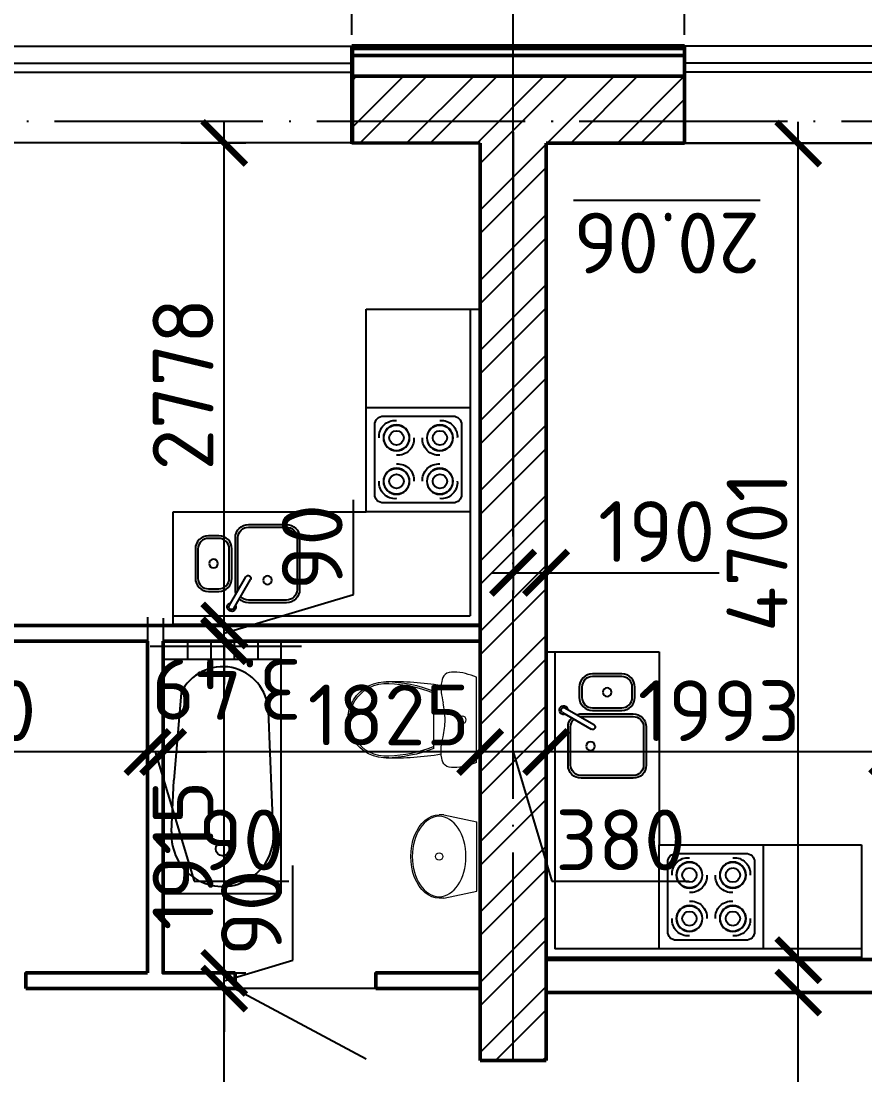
# Model space of a CAD drawing. Header units: millimetres. Extents: x -121275 to -95372, y 16759 to 40426.
# Drawn here: x -120679.2 to -120630.6, y 38754 to 38814.6 of the extents above; entities that cross this region are included whole.
import ezdxf

# ---------------------------------------------------------------- set-up
doc = ezdxf.new("R2010")
doc.units = ezdxf.units.MM
doc.header["$LTSCALE"] = 0.5
doc.linetypes.add('ACAD_ISO04W100', pattern=[30, 24, -3, 0, -3])
for name, color, linetype, lineweight in [('02', 5, 'Continuous', 18), ('построения', 6, 'Continuous', 25), ('Сантехника', 255, 'Continuous', 15), ('ТОЛСТЫЕ3', 7, 'Continuous', 50), ('ТОНКИЕе', 7, 'Continuous', 25)]:
    doc.layers.add(name, color=color, linetype=linetype, lineweight=lineweight)
for name, color, linetype in [('kuhnja', 190, 'Continuous'), ('оси', 7, 'ACAD_ISO04W100'), ('размеры', 7, 'Continuous'), ('тонкие', 7, 'Continuous')]:
    doc.layers.add(name, color=color, linetype=linetype)
doc.styles.add('Наклонный', font='isocpeur.ttf', dxfattribs={"height": 3.5})
doc.dimstyles.new('СТРОИТЕЛЬНЫЙ', dxfattribs={"dimtxt": 3.5, "dimasz": 2.5, "dimexe": 1.25, "dimexo": 0.625, "dimtad": 1, "dimdec": 0, "dimlfac": 100, "dimdsep": 46, "dimtxsty": 'Наклонный', "dimblk1": 'ARCHTICK', "dimblk2": 'ARCHTICK', "dimsah": 1, "dimcen": 0, "dimdle": 1.25, "dimadec": 0, "dimazin": 0, "dimtfac": 0.75, "dimtdec": 0, "dimtmove": 0, "dimatfit": 3, "dimldrblk": 'ARCHTICK', "dimfxl": 1, "dimtolj": 1, "dimtzin": 0, "dimarcsym": 0})

# ---------------------------------------------------------------- blocks, each defined once
blk = doc.blocks.new('_ArchTick')
at = {"color": 0, "linetype": 'ByBlock', "const_width": 0.15}
blk.add_lwpolyline([(-0.5, -0.5), (0.5, 0.5)], dxfattribs=at)
blk = doc.blocks.new('*D1073')
at = {"layer": 'Defpoints', "color": 0, "transparency": 16777216}
for p in [(-120650.856, 38835.49), (-120650.856, 38809.755), (-120623.256, 38809.802)]:
    blk.add_point(p, dxfattribs=at)
at = {"layer": 'размеры', "color": 0, "lineweight": -2, "transparency": 16777216}
for p, q in [((-120650.856, 38810.38), (-120650.856, 38836.74)), ((-120623.256, 38810.427), (-120623.256, 38836.74)), ((-120622.006, 38835.49), (-120652.106, 38835.49))]:
    blk.add_line(p, q, dxfattribs=at)
at = {"layer": 'размеры', "color": 0, "lineweight": -2, "transparency": 16777216, "xscale": 2.5, "yscale": 2.5, "zscale": 2.5, "rotation": 180}
blk.add_blockref('_ArchTick', (-120650.856, 38835.49), dxfattribs=at)
at = {"layer": 'размеры', "color": 0, "lineweight": -2, "transparency": 16777216, "xscale": 2.5, "yscale": 2.5, "zscale": 2.5}
blk.add_blockref('_ArchTick', (-120623.256, 38835.49), dxfattribs=at)
at = {"layer": 'размеры', "color": 0, "transparency": 16777216, "insert": (-120637.056, 38837.865), "char_height": 3.5, "attachment_point": 5, "style": 'Наклонный'}
blk.add_mtext('\\A1;2760', dxfattribs=at)
blk = doc.blocks.new('*D1074')
at = {"layer": 'Defpoints', "color": 0, "transparency": 16777216}
for p in [(-120775.156, 38835.49), (-120650.856, 38792.248), (-120775.156, 38791.048)]:
    blk.add_point(p, dxfattribs=at)
at = {"layer": 'размеры', "color": 0, "lineweight": -2, "transparency": 16777216}
for p, q in [((-120775.156, 38791.673), (-120775.156, 38836.74)), ((-120650.856, 38792.873), (-120650.856, 38836.74)), ((-120649.606, 38835.49), (-120776.406, 38835.49))]:
    blk.add_line(p, q, dxfattribs=at)
at = {"layer": 'размеры', "color": 0, "lineweight": -2, "transparency": 16777216, "xscale": 2.5, "yscale": 2.5, "zscale": 2.5, "rotation": 180}
blk.add_blockref('_ArchTick', (-120775.156, 38835.49), dxfattribs=at)
at = {"layer": 'размеры', "color": 0, "lineweight": -2, "transparency": 16777216, "xscale": 2.5, "yscale": 2.5, "zscale": 2.5}
blk.add_blockref('_ArchTick', (-120650.856, 38835.49), dxfattribs=at)
at = {"layer": 'размеры', "color": 0, "transparency": 16777216, "insert": (-120713.006, 38837.865), "char_height": 3.5, "attachment_point": 5, "style": 'Наклонный'}
blk.add_mtext('\\A1;12430', dxfattribs=at)
blk = doc.blocks.new('*D1120')
at = {"layer": 'Defpoints', "color": 0, "transparency": 16777216}
for p in [(-120650.856, 38808.857), (-120648.956, 38782.869), (-120648.956, 38773.183)]:
    blk.add_point(p, dxfattribs=at)
at = {"layer": 'размеры', "color": 0, "lineweight": -2, "transparency": 16777216}
for p, q in [((-120650.856, 38808.232), (-120650.856, 38781.619)), ((-120648.956, 38773.808), (-120648.956, 38784.119)), ((-120652.106, 38782.869), (-120648.956, 38782.869)), ((-120648.956, 38782.869), (-120638.997, 38782.869))]:
    blk.add_line(p, q, dxfattribs=at)
at = {"layer": 'размеры', "color": 0, "lineweight": -2, "transparency": 16777216, "xscale": 2.5, "yscale": 2.5, "zscale": 2.5, "rotation": 180}
blk.add_blockref('_ArchTick', (-120650.856, 38782.869), dxfattribs=at)
at = {"layer": 'размеры', "color": 0, "lineweight": -2, "transparency": 16777216, "xscale": 2.5, "yscale": 2.5, "zscale": 2.5}
blk.add_blockref('_ArchTick', (-120648.956, 38782.869), dxfattribs=at)
at = {"layer": 'размеры', "color": 0, "transparency": 16777216, "insert": (-120642.597, 38785.244), "char_height": 3.5, "attachment_point": 5, "style": 'Наклонный'}
blk.add_mtext('\\A1;190', dxfattribs=at)
blk = doc.blocks.new('A$C010B7E6C')
at = {"layer": 'Сантехника'}
for p, q in [((738.7, 520.7), (738.7, 29.3)), ((493.7, 440.5), (493.7, 109.6))]:
    blk.add_line(p, q, dxfattribs=at)
blk.add_circle((657.8, 275), 21.7, dxfattribs=at)
for centre, radius, start, end in [((218.7, 275), 220, 85.79897, 274.20103), ((266.3, -1145.5), 1641.2, 80.55729, 91.66188), ((196.2, -339.2), 834.5, 69.11151, 88.45313), ((218.7, 275), 210, 85.79897, 274.20103), ((196.1, -339.3), 824.6, 69.11242, 87.36208), ((196.2, 889.2), 834.5, 271.54687, 290.88849), ((266.3, 1695.5), 1641.2, 268.33812, 279.44271), ((196.1, 889.3), 824.6, 272.63792, 290.88758)]:
    blk.add_arc(centre, radius, start, end, dxfattribs=at)
for points in [[(738.7, 520.7), (608.7, 550), (558.7, 536.1), (538.7, 495), (546.7, 372.7)], [(546.7, 372.7), (558.7, 275), (546.5, 177.3)], [(738.7, 29.3), (608.7, 0), (558.7, 14), (538.7, 55), (546.5, 177.3)]]:
    blk.add_spline(points, degree=3, dxfattribs=at)
blk = doc.blocks.new('A$C456D3840')
at = {"layer": 'Сантехника'}
for p, q in [((189.3, 480), (162.4, 480)), ((189.3, 480), (379.3, 440.1)), ((379.3, 39.9), (379.3, 440.1)), ((189.3, 0), (162.4, 0)), ((189.3, 0), (379.3, 39.9))]:
    blk.add_line(p, q, dxfattribs=at)
blk.add_circle((162.4, 240), 21.7, dxfattribs=at)
at = {"layer": 'Сантехника', "extrusion": (0, 0, -1)}
blk.add_ellipse((162.4, 240), major_axis=(0, -240), ratio=0.679586, start_param=0, end_param=3.141593, dxfattribs=at)
blk.add_ellipse((162.4, 240), major_axis=(0, -231.3), ratio=0.667472, dxfattribs=at)
blk = doc.blocks.new('16')
at = {"layer": 'kuhnja', "color": 6, "linetype": 'Continuous'}
for p, q in [((1575830.7, -196148.4), (1574070.6, -196148.4)), ((1574070.6, -196148.4), (1574070.6, -196798.4)), ((1574070.6, -196198.4), (1575780.7, -196198.4)), ((1575780.7, -197964.6), (1575780.7, -196198.4)), ((1575830.7, -197964.6), (1575830.7, -196148.4)), ((1574070.6, -196798.4), (1575180.7, -196798.4)), ((1575180.7, -196798.4), (1575180.7, -197964.6)), ((1575180.7, -197964.6), (1575830.7, -197964.6))]:
    blk.add_line(p, q, dxfattribs=at)
at = {"layer": 'kuhnja', "color": 6}
for p, q in [((1574393.2, -196256.9), (1574489.2, -196423.2)), ((1574419.2, -196241.9), (1574515.2, -196408.2))]:
    blk.add_line(p, q, dxfattribs=at)
at = {"layer": 'kuhnja', "color": 6, "ltscale": 600}
for p, q in [((1575180.7, -196798.4), (1575180.7, -197398.4)), ((1575780.7, -196798.4), (1575180.7, -196798.4)), ((1575780.7, -197398.4), (1575780.7, -196798.4)), ((1575680.7, -196848.4), (1575280.7, -196848.4)), ((1575230.7, -196898.4), (1575230.7, -197298.4)), ((1575730.7, -197298.4), (1575730.7, -196898.4)), ((1575280.7, -197348.4), (1575680.7, -197348.4)), ((1575180.7, -197398.4), (1575780.7, -197398.4))]:
    blk.add_line(p, q, dxfattribs=at)
at = {"layer": 'kuhnja', "color": 6}
for points in [[(1574502.9, -196724.4), (1574722.9, -196724.4, 0.414214), (1574797.9, -196649.4), (1574797.9, -196349.4, 0.414214), (1574722.9, -196274.4), (1574502.9, -196274.4, 0.19677), (1574450.3, -196295.9)], [(1574502.9, -196709.4), (1574722.9, -196709.4, 0.414214), (1574782.9, -196649.4), (1574782.9, -196349.4, 0.414214), (1574722.9, -196289.4), (1574502.9, -196289.4, 0.213804), (1574458.2, -196309.5)], [(1574432.2, -196324.5, 0.084828), (1574427.9, -196349.4), (1574427.9, -196649.4, 0.414214), (1574502.9, -196724.4)], [(1574443.2, -196343.6, 0.024245), (1574442.9, -196349.4), (1574442.9, -196649.4, 0.414214), (1574502.9, -196709.4)]]:
    blk.add_lwpolyline(points, format="xyb", dxfattribs=at)
for points in [[(1574272.9, -196339.4), (1574332.9, -196339.4, -0.414214), (1574407.9, -196414.4), (1574407.9, -196584.4, -0.414214), (1574332.9, -196659.4), (1574272.9, -196659.4, -0.414214), (1574197.9, -196584.4), (1574197.9, -196414.4, -0.414214)], [(1574272.9, -196354.4), (1574332.9, -196354.4, -0.414214), (1574392.9, -196414.4), (1574392.9, -196584.4, -0.414214), (1574332.9, -196644.4), (1574272.9, -196644.4, -0.414214), (1574212.9, -196584.4), (1574212.9, -196414.4, -0.414214)]]:
    blk.add_lwpolyline(points, format="xyb", close=True, dxfattribs=at)
for centre in [(1574612.9, -196404.4), (1574302.9, -196499.4)]:
    blk.add_circle(centre, 25, dxfattribs=at)
at = {"layer": 'kuhnja', "color": 6, "ltscale": 600}
for centre in [(1575355.7, -196973.4), (1575605.7, -196973.4), (1575355.7, -197223.4), (1575605.7, -197223.4)]:
    blk.add_circle(centre, 75, dxfattribs=at)
at = {"layer": 'kuhnja', "color": 6}
for centre, radius, start, end in [((1574406.2, -196249.4), 25, 336.8699, 263.1301), ((1574406.2, -196249.4), 15, 30, 210), ((1574502.2, -196415.7), 15, 210, 30)]:
    blk.add_arc(centre, radius, start, end, dxfattribs=at)
at = {"layer": 'kuhnja', "color": 6, "ltscale": 600}
for centre, radius, start, end in [((1575280.7, -196898.4), 50, 90, 180), ((1575680.7, -196898.4), 50, 0, 90), ((1575348.4, -196966.1), 93, 85.49745, 184.50255), ((1575355.7, -196973.4), 73.8, 0, 180), ((1575605.7, -196973.4), 73.8, 0, 180), ((1575613, -196966.1), 93, 355.49745, 94.50255), ((1575355.7, -196973.4), 73.8, 180, 0), ((1575355.7, -196973.4), 41.3, 0, 180), ((1575355.7, -196973.4), 41.3, 180, 0), ((1575363, -196980.7), 93, 265.49745, 4.50255), ((1575598.4, -196980.7), 93, 175.49745, 274.50255), ((1575605.7, -196973.4), 73.8, 180, 0), ((1575605.7, -196973.4), 41.3, 0, 180), ((1575605.7, -196973.4), 41.3, 180, 0), ((1575355.7, -197223.4), 73.8, 0, 180), ((1575363, -197216.1), 93, 355.49745, 94.50255), ((1575598.4, -197216.1), 93, 85.49745, 184.50255), ((1575605.7, -197223.4), 73.8, 0, 180), ((1575348.4, -197230.7), 93, 175.49745, 274.50255), ((1575355.7, -197223.4), 73.8, 180, 0), ((1575355.7, -197223.4), 41.3, 0, 180), ((1575355.7, -197223.4), 41.3, 180, 0), ((1575605.7, -197223.4), 73.8, 180, 0), ((1575605.7, -197223.4), 41.3, 0, 180), ((1575605.7, -197223.4), 41.3, 180, 0), ((1575613, -197230.7), 93, 265.49745, 4.50255), ((1575280.7, -197298.4), 50, 180, 270), ((1575680.7, -197298.4), 50, 270, 0)]:
    blk.add_arc(centre, radius, start, end, dxfattribs=at)
blk = doc.blocks.new('*D1107')
at = {"layer": 'Defpoints', "color": 0, "transparency": 16777216}
for p in [(-120648.956, 38773.912), (-120629.03, 38773.912), (-120648.956, 38772.553)]:
    blk.add_point(p, dxfattribs=at)
at = {"layer": 'размеры', "color": 0, "lineweight": -2, "transparency": 16777216}
for p, q in [((-120648.956, 38773.287), (-120648.956, 38771.303)), ((-120629.03, 38773.287), (-120629.03, 38771.303)), ((-120627.78, 38772.553), (-120650.206, 38772.553))]:
    blk.add_line(p, q, dxfattribs=at)
at = {"layer": 'размеры', "color": 0, "lineweight": -2, "transparency": 16777216, "xscale": 2.5, "yscale": 2.5, "zscale": 2.5, "rotation": 180}
blk.add_blockref('_ArchTick', (-120648.956, 38772.553), dxfattribs=at)
at = {"layer": 'размеры', "color": 0, "lineweight": -2, "transparency": 16777216, "xscale": 2.5, "yscale": 2.5, "zscale": 2.5}
blk.add_blockref('_ArchTick', (-120629.03, 38772.553), dxfattribs=at)
at = {"layer": 'размеры', "color": 0, "transparency": 16777216, "insert": (-120638.993, 38774.928), "char_height": 3.5, "attachment_point": 5, "style": 'Наклонный'}
blk.add_mtext('\\A1;1993', dxfattribs=at)
blk = doc.blocks.new('*D1087')
at = {"layer": 'Defpoints', "color": 0, "transparency": 16777216}
for p in [(-120634.439, 38807.576), (-120607.318, 38807.576), (-120607.318, 38760.566)]:
    blk.add_point(p, dxfattribs=at)
at = {"layer": 'размеры', "color": 0, "lineweight": -2, "transparency": 16777216}
for p, q in [((-120634.439, 38759.316), (-120634.439, 38808.826)), ((-120607.943, 38807.576), (-120635.689, 38807.576)), ((-120607.943, 38760.566), (-120635.689, 38760.566))]:
    blk.add_line(p, q, dxfattribs=at)
at = {"layer": 'размеры', "color": 0, "lineweight": -2, "transparency": 16777216, "xscale": 2.5, "yscale": 2.5, "zscale": 2.5}
for p, rotation in [((-120634.439, 38807.576), 90), ((-120634.439, 38760.566), 270)]:
    blk.add_blockref('_ArchTick', p, dxfattribs=dict(at, rotation=rotation))
at = {"layer": 'размеры', "color": 0, "transparency": 16777216, "insert": (-120636.814, 38784.071), "char_height": 3.5, "attachment_point": 5, "rotation": 90, "style": 'Наклонный'}
blk.add_mtext('\\A1;4701', dxfattribs=at)
blk = doc.blocks.new('*D1088')
at = {"layer": 'Defpoints', "color": 0, "transparency": 16777216}
for p in [(-120639.834, 38758.702), (-120634.439, 38758.702), (-120639.834, 38738.757)]:
    blk.add_point(p, dxfattribs=at)
at = {"layer": 'размеры', "color": 0, "lineweight": -2, "transparency": 16777216}
for p, q in [((-120634.439, 38737.507), (-120634.439, 38759.952)), ((-120639.209, 38758.702), (-120633.189, 38758.702)), ((-120639.209, 38738.757), (-120633.189, 38738.757))]:
    blk.add_line(p, q, dxfattribs=at)
at = {"layer": 'размеры', "color": 0, "lineweight": -2, "transparency": 16777216, "xscale": 2.5, "yscale": 2.5, "zscale": 2.5}
for p, rotation in [((-120634.439, 38758.702), 90), ((-120634.439, 38738.757), 270)]:
    blk.add_blockref('_ArchTick', p, dxfattribs=dict(at, rotation=rotation))
at = {"layer": 'размеры', "color": 0, "transparency": 16777216, "insert": (-120636.814, 38748.729), "char_height": 3.5, "attachment_point": 5, "rotation": 90, "style": 'Наклонный'}
blk.add_mtext('\\A1;1995', dxfattribs=at)
blk = doc.blocks.new('*D1108')
at = {"layer": 'Defpoints', "color": 0, "transparency": 16777216}
for p in [(-120652.756, 38780.886), (-120648.956, 38773.912), (-120652.756, 38772.553)]:
    blk.add_point(p, dxfattribs=at)
at = {"layer": 'размеры', "color": 0, "lineweight": -2, "transparency": 16777216}
for p, q in [((-120652.756, 38780.261), (-120652.756, 38771.303)), ((-120648.956, 38773.287), (-120648.956, 38771.303)), ((-120647.706, 38772.553), (-120654.006, 38772.553)), ((-120650.856, 38772.553), (-120648.625, 38765.115)), ((-120648.625, 38765.115), (-120640.725, 38765.115))]:
    blk.add_line(p, q, dxfattribs=at)
at = {"layer": 'размеры', "color": 0, "lineweight": -2, "transparency": 16777216, "xscale": 2.5, "yscale": 2.5, "zscale": 2.5, "rotation": 180}
blk.add_blockref('_ArchTick', (-120652.756, 38772.553), dxfattribs=at)
at = {"layer": 'размеры', "color": 0, "lineweight": -2, "transparency": 16777216, "xscale": 2.5, "yscale": 2.5, "zscale": 2.5}
blk.add_blockref('_ArchTick', (-120648.956, 38772.553), dxfattribs=at)
at = {"layer": 'размеры', "color": 0, "transparency": 16777216, "insert": (-120644.675, 38767.49), "char_height": 3.5, "attachment_point": 5, "style": 'Наклонный'}
blk.add_mtext('\\A1;380', dxfattribs=at)
blk = doc.blocks.new('*D1109')
at = {"layer": 'Defpoints', "color": 0, "transparency": 16777216}
for p in [(-120671.007, 38780.886), (-120652.756, 38780.886), (-120671.007, 38772.553)]:
    blk.add_point(p, dxfattribs=at)
at = {"layer": 'размеры', "color": 0, "lineweight": -2, "transparency": 16777216}
for p, q in [((-120671.007, 38780.261), (-120671.007, 38771.303)), ((-120652.756, 38780.261), (-120652.756, 38771.303)), ((-120651.506, 38772.553), (-120672.257, 38772.553))]:
    blk.add_line(p, q, dxfattribs=at)
at = {"layer": 'размеры', "color": 0, "lineweight": -2, "transparency": 16777216, "xscale": 2.5, "yscale": 2.5, "zscale": 2.5, "rotation": 180}
blk.add_blockref('_ArchTick', (-120671.007, 38772.553), dxfattribs=at)
at = {"layer": 'размеры', "color": 0, "lineweight": -2, "transparency": 16777216, "xscale": 2.5, "yscale": 2.5, "zscale": 2.5}
blk.add_blockref('_ArchTick', (-120652.756, 38772.553), dxfattribs=at)
at = {"layer": 'размеры', "color": 0, "transparency": 16777216, "insert": (-120658.016, 38774.684), "char_height": 3.5, "attachment_point": 5, "style": 'Наклонный'}
blk.add_mtext('\\A1;1825', dxfattribs=at)
blk = doc.blocks.new('*D1110')
at = {"layer": 'Defpoints', "color": 0, "transparency": 16777216}
for p in [(-120671.907, 38780.886), (-120671.007, 38780.886), (-120671.907, 38772.553)]:
    blk.add_point(p, dxfattribs=at)
at = {"layer": 'размеры', "color": 0, "lineweight": -2, "transparency": 16777216}
for p, q in [((-120671.907, 38780.261), (-120671.907, 38771.303)), ((-120671.007, 38780.261), (-120671.007, 38771.303)), ((-120671.907, 38772.553), (-120674.407, 38772.553)), ((-120671.007, 38772.553), (-120671.907, 38772.553)), ((-120671.007, 38772.553), (-120671.907, 38772.553)), ((-120671.457, 38772.553), (-120669.225, 38765.115)), ((-120671.007, 38772.553), (-120668.507, 38772.553)), ((-120669.225, 38765.115), (-120663.775, 38765.115))]:
    blk.add_line(p, q, dxfattribs=at)
at = {"layer": 'размеры', "color": 0, "lineweight": -2, "transparency": 16777216, "xscale": 2.5, "yscale": 2.5, "zscale": 2.5}
blk.add_blockref('_ArchTick', (-120671.907, 38772.553), dxfattribs=at)
at = {"layer": 'размеры', "color": 0, "lineweight": -2, "transparency": 16777216, "xscale": 2.5, "yscale": 2.5, "zscale": 2.5, "rotation": 180}
blk.add_blockref('_ArchTick', (-120671.007, 38772.553), dxfattribs=at)
at = {"layer": 'размеры', "color": 0, "transparency": 16777216, "insert": (-120666.5, 38767.49), "char_height": 3.5, "attachment_point": 5, "style": 'Наклонный'}
blk.add_mtext('\\A1;90', dxfattribs=at)
blk = doc.blocks.new('*D1111')
at = {"layer": 'Defpoints', "color": 0, "transparency": 16777216}
for p in [(-120693.007, 38780.886), (-120671.907, 38780.936), (-120693.007, 38772.553)]:
    blk.add_point(p, dxfattribs=at)
at = {"layer": 'размеры', "color": 0, "lineweight": -2, "transparency": 16777216}
for p, q in [((-120693.007, 38780.261), (-120693.007, 38771.303)), ((-120671.907, 38780.311), (-120671.907, 38771.303)), ((-120670.657, 38772.553), (-120694.257, 38772.553))]:
    blk.add_line(p, q, dxfattribs=at)
at = {"layer": 'размеры', "color": 0, "lineweight": -2, "transparency": 16777216, "xscale": 2.5, "yscale": 2.5, "zscale": 2.5, "rotation": 180}
blk.add_blockref('_ArchTick', (-120693.007, 38772.553), dxfattribs=at)
at = {"layer": 'размеры', "color": 0, "lineweight": -2, "transparency": 16777216, "xscale": 2.5, "yscale": 2.5, "zscale": 2.5}
blk.add_blockref('_ArchTick', (-120671.907, 38772.553), dxfattribs=at)
at = {"layer": 'размеры', "color": 0, "transparency": 16777216, "insert": (-120682.457, 38774.928), "char_height": 3.5, "attachment_point": 5, "style": 'Наклонный'}
blk.add_mtext('\\A1;2110', dxfattribs=at)
blk = doc.blocks.new('*D1164')
at = {"layer": 'Defpoints', "color": 0, "transparency": 16777216}
for p in [(-120667.486, 38758.934), (-120652.756, 38758.934), (-120652.756, 38738.757)]:
    blk.add_point(p, dxfattribs=at)
at = {"layer": 'размеры', "color": 0, "lineweight": -2, "transparency": 16777216}
for p, q in [((-120667.486, 38737.507), (-120667.486, 38760.184)), ((-120653.381, 38758.934), (-120668.736, 38758.934)), ((-120653.381, 38738.757), (-120668.736, 38738.757))]:
    blk.add_line(p, q, dxfattribs=at)
at = {"layer": 'размеры', "color": 0, "lineweight": -2, "transparency": 16777216, "xscale": 2.5, "yscale": 2.5, "zscale": 2.5}
for p, rotation in [((-120667.486, 38758.934), 90), ((-120667.486, 38738.757), 270)]:
    blk.add_blockref('_ArchTick', p, dxfattribs=dict(at, rotation=rotation))
at = {"layer": 'размеры', "color": 0, "transparency": 16777216, "insert": (-120669.861, 38748.845), "char_height": 3.5, "attachment_point": 5, "rotation": 90, "style": 'Наклонный'}
blk.add_mtext('\\A1;2018', dxfattribs=at)
blk = doc.blocks.new('*D1165')
at = {"layer": 'Defpoints', "color": 0, "transparency": 16777216}
for p in [(-120667.486, 38759.834), (-120667.486, 38759.834), (-120652.756, 38758.934)]:
    blk.add_point(p, dxfattribs=at)
at = {"layer": 'размеры', "color": 0, "lineweight": -2, "transparency": 16777216}
for p, q in [((-120663.548, 38760.565), (-120663.548, 38766.015)), ((-120667.486, 38759.834), (-120667.486, 38762.334)), ((-120667.486, 38759.384), (-120663.548, 38760.565)), ((-120667.486, 38758.934), (-120667.486, 38759.834)), ((-120667.486, 38758.934), (-120667.486, 38759.834)), ((-120666.861, 38759.834), (-120666.236, 38759.834)), ((-120653.381, 38758.934), (-120668.736, 38758.934)), ((-120667.486, 38758.934), (-120667.486, 38756.434))]:
    blk.add_line(p, q, dxfattribs=at)
at = {"layer": 'размеры', "color": 0, "lineweight": -2, "transparency": 16777216, "xscale": 2.5, "yscale": 2.5, "zscale": 2.5}
for p, rotation in [((-120667.486, 38759.834), 270), ((-120667.486, 38758.934), 90)]:
    blk.add_blockref('_ArchTick', p, dxfattribs=dict(at, rotation=rotation))
at = {"layer": 'размеры', "color": 0, "transparency": 16777216, "insert": (-120665.923, 38763.29), "char_height": 3.5, "attachment_point": 5, "rotation": 90, "style": 'Наклонный'}
blk.add_mtext('\\A1;90', dxfattribs=at)
blk = doc.blocks.new('*D1166')
at = {"layer": 'Defpoints', "color": 0, "transparency": 16777216}
for p in [(-120667.586, 38778.984), (-120667.486, 38778.984), (-120667.486, 38759.834)]:
    blk.add_point(p, dxfattribs=at)
at = {"layer": 'размеры', "color": 0, "lineweight": -2, "transparency": 16777216}
for p, q in [((-120667.486, 38758.584), (-120667.486, 38780.234)), ((-120666.961, 38778.984), (-120666.236, 38778.984)), ((-120666.861, 38759.834), (-120666.236, 38759.834))]:
    blk.add_line(p, q, dxfattribs=at)
at = {"layer": 'размеры', "color": 0, "lineweight": -2, "transparency": 16777216, "xscale": 2.5, "yscale": 2.5, "zscale": 2.5}
for p, rotation in [((-120667.486, 38778.984), 90), ((-120667.486, 38759.834), 270)]:
    blk.add_blockref('_ArchTick', p, dxfattribs=dict(at, rotation=rotation))
at = {"layer": 'размеры', "color": 0, "transparency": 16777216, "insert": (-120669.861, 38766.598), "char_height": 3.5, "attachment_point": 5, "rotation": 90, "style": 'Наклонный'}
blk.add_mtext('\\A1;1915', dxfattribs=at)
blk = doc.blocks.new('*D1068')
at = {"layer": 'Defpoints', "color": 0, "transparency": 16777216}
for p in [(-120667.486, 38779.834), (-120667.486, 38779.834), (-120668.261, 38778.934)]:
    blk.add_point(p, dxfattribs=at)
at = {"layer": 'размеры', "color": 0, "lineweight": -2, "transparency": 16777216}
for p, q in [((-120660.048, 38781.615), (-120660.048, 38787.065)), ((-120667.486, 38779.834), (-120667.486, 38782.334)), ((-120667.486, 38779.384), (-120660.048, 38781.615)), ((-120667.486, 38778.934), (-120667.486, 38779.834)), ((-120667.486, 38778.934), (-120667.486, 38779.834)), ((-120666.861, 38779.834), (-120666.236, 38779.834)), ((-120667.636, 38778.934), (-120666.236, 38778.934)), ((-120667.486, 38778.934), (-120667.486, 38776.434))]:
    blk.add_line(p, q, dxfattribs=at)
at = {"layer": 'размеры', "color": 0, "lineweight": -2, "transparency": 16777216, "xscale": 2.5, "yscale": 2.5, "zscale": 2.5}
for p, rotation in [((-120667.486, 38779.834), 270), ((-120667.486, 38778.934), 90)]:
    blk.add_blockref('_ArchTick', p, dxfattribs=dict(at, rotation=rotation))
at = {"layer": 'размеры', "color": 0, "transparency": 16777216, "insert": (-120662.423, 38784.34), "char_height": 3.5, "attachment_point": 5, "rotation": 90, "style": 'Наклонный'}
blk.add_mtext('\\A1;90', dxfattribs=at)
blk = doc.blocks.new('*D1167')
at = {"layer": 'Defpoints', "color": 0, "transparency": 16777216}
for p in [(-120670.613, 38807.617), (-120667.486, 38807.617), (-120667.486, 38779.834)]:
    blk.add_point(p, dxfattribs=at)
at = {"layer": 'размеры', "color": 0, "lineweight": -2, "transparency": 16777216}
for p, q in [((-120667.486, 38778.584), (-120667.486, 38808.867)), ((-120669.988, 38807.617), (-120666.236, 38807.617)), ((-120666.861, 38779.834), (-120666.236, 38779.834))]:
    blk.add_line(p, q, dxfattribs=at)
at = {"layer": 'размеры', "color": 0, "lineweight": -2, "transparency": 16777216, "xscale": 2.5, "yscale": 2.5, "zscale": 2.5}
for p, rotation in [((-120667.486, 38807.617), 90), ((-120667.486, 38779.834), 270)]:
    blk.add_blockref('_ArchTick', p, dxfattribs=dict(at, rotation=rotation))
at = {"layer": 'размеры', "color": 0, "transparency": 16777216, "insert": (-120669.861, 38793.726), "char_height": 3.5, "attachment_point": 5, "rotation": 90, "style": 'Наклонный'}
blk.add_mtext('\\A1;2778', dxfattribs=at)
blk = doc.blocks.new('*D1194')
at = {"layer": 'Defpoints', "color": 0, "transparency": 16777216}
for p in [(-120640.984, 38822.308), (-120640.984, 38813.207), (-120619.984, 38813.207)]:
    blk.add_point(p, dxfattribs=at)
at = {"layer": 'размеры', "color": 0, "lineweight": -2, "transparency": 16777216}
for p, q in [((-120640.984, 38813.832), (-120640.984, 38823.558)), ((-120619.984, 38813.832), (-120619.984, 38823.558)), ((-120618.734, 38822.308), (-120642.234, 38822.308))]:
    blk.add_line(p, q, dxfattribs=at)
at = {"layer": 'размеры', "color": 0, "lineweight": -2, "transparency": 16777216, "xscale": 2.5, "yscale": 2.5, "zscale": 2.5, "rotation": 180}
blk.add_blockref('_ArchTick', (-120640.984, 38822.308), dxfattribs=at)
at = {"layer": 'размеры', "color": 0, "lineweight": -2, "transparency": 16777216, "xscale": 2.5, "yscale": 2.5, "zscale": 2.5}
blk.add_blockref('_ArchTick', (-120619.984, 38822.308), dxfattribs=at)
at = {"layer": 'размеры', "color": 0, "transparency": 16777216, "insert": (-120630.484, 38824.683), "char_height": 3.5, "attachment_point": 5, "style": 'Наклонный'}
blk.add_mtext('\\A1;2100', dxfattribs=at)
blk = doc.blocks.new('*D1195')
at = {"layer": 'Defpoints', "color": 0, "transparency": 16777216}
for p in [(-120660.14, 38822.308), (-120660.14, 38813.207), (-120640.984, 38813.207)]:
    blk.add_point(p, dxfattribs=at)
at = {"layer": 'размеры', "color": 0, "lineweight": -2, "transparency": 16777216}
for p, q in [((-120660.14, 38813.832), (-120660.14, 38823.558)), ((-120640.984, 38813.832), (-120640.984, 38823.558)), ((-120639.734, 38822.308), (-120661.39, 38822.308))]:
    blk.add_line(p, q, dxfattribs=at)
at = {"layer": 'размеры', "color": 0, "lineweight": -2, "transparency": 16777216, "xscale": 2.5, "yscale": 2.5, "zscale": 2.5, "rotation": 180}
blk.add_blockref('_ArchTick', (-120660.14, 38822.308), dxfattribs=at)
at = {"layer": 'размеры', "color": 0, "lineweight": -2, "transparency": 16777216, "xscale": 2.5, "yscale": 2.5, "zscale": 2.5}
blk.add_blockref('_ArchTick', (-120640.984, 38822.308), dxfattribs=at)
at = {"layer": 'размеры', "color": 0, "transparency": 16777216, "insert": (-120650.562, 38824.683), "char_height": 3.5, "attachment_point": 5, "style": 'Наклонный'}
blk.add_mtext('\\A1;1940', dxfattribs=at)
blk = doc.blocks.new('*D1196')
at = {"layer": 'Defpoints', "color": 0, "transparency": 16777216}
for p in [(-120681.113, 38822.308), (-120681.113, 38813.184), (-120660.14, 38813.207)]:
    blk.add_point(p, dxfattribs=at)
at = {"layer": 'размеры', "color": 0, "lineweight": -2, "transparency": 16777216}
for p, q in [((-120681.113, 38813.809), (-120681.113, 38823.558)), ((-120660.14, 38813.832), (-120660.14, 38823.558)), ((-120658.89, 38822.308), (-120682.363, 38822.308))]:
    blk.add_line(p, q, dxfattribs=at)
at = {"layer": 'размеры', "color": 0, "lineweight": -2, "transparency": 16777216, "xscale": 2.5, "yscale": 2.5, "zscale": 2.5, "rotation": 180}
blk.add_blockref('_ArchTick', (-120681.113, 38822.308), dxfattribs=at)
at = {"layer": 'размеры', "color": 0, "lineweight": -2, "transparency": 16777216, "xscale": 2.5, "yscale": 2.5, "zscale": 2.5}
blk.add_blockref('_ArchTick', (-120660.14, 38822.308), dxfattribs=at)
at = {"layer": 'размеры', "color": 0, "transparency": 16777216, "insert": (-120670.627, 38824.683), "char_height": 3.5, "attachment_point": 5, "style": 'Наклонный'}
blk.add_mtext('\\A1;2100', dxfattribs=at)

msp = doc.modelspace()

# ---------------------------------------------------------------- hatches: boundary and pattern name
at = {"layer": 'тонкие', "transparency": 33554687}
h = msp.add_hatch(dxfattribs=at)
h.set_pattern_fill('ANSI32', color=6, scale=0.3, angle=180)
h.set_pattern_definition([(225, (-240716.1725, 77146.6557), (2.02055763, -2.02055763), []), (225, (-240717.5195, 77146.6557), (2.02055763, -2.02055763), [])])
h.paths.add_polyline_path([(-120749.4, 38808.857), (-120740.638, 38808.857), (-120740.638, 38811.457), (-120749.4, 38811.457)])
h.paths.add_polyline_path([(-120749.4, 38807.657), (-120746.119, 38807.657), (-120740.638, 38807.644), (-120740.638, 38808.857), (-120749.4, 38808.857)])
h.paths.add_polyline_path([(-120660.14, 38807.613), (-120652.756, 38807.611), (-120652.756, 38754.785), (-120650.856, 38754.785), (-120650.856, 38811.457), (-120660.14, 38811.451)])
h.paths.add_polyline_path([(-120650.856, 38754.785), (-120648.956, 38754.785), (-120648.956, 38807.609), (-120640.984, 38807.603), (-120640.984, 38811.457), (-120650.856, 38811.457)])
h.paths.add_polyline_path([(-120619.984, 38808.857), (-120603.756, 38808.857), (-120603.756, 38811.457), (-120619.984, 38811.457)])

# ---------------------------------------------------------------- linework, layer by layer
at = {"layer": 'оси', "color": 0}
for points in [[(-120499.159, 38808.857), (-120690.888, 38808.857)], [(-120650.856, 38618.857), (-120650.856, 38808.857)]]:
    msp.add_lwpolyline(points, dxfattribs=at)
at = {"layer": 'построения', "lineweight": 50}
for points in [[(-120640.984, 38811.457), (-120652.756, 38811.457)], [(-120652.756, 38807.61), (-120652.756, 38754.785)], [(-120648.956, 38754.785), (-120648.956, 38807.609)]]:
    msp.add_lwpolyline(points, dxfattribs=at)
at = {"layer": 'ТОЛСТЫЕ3', "color": 6}
for points in [[(-120652.756, 38778.934), (-120652.756, 38779.834), (-120696.907, 38779.834)], [(-120671.907, 38778.934), (-120693.007, 38778.934)], [(-120671.907, 38759.834), (-120671.907, 38760.934), (-120671.907, 38778.934)], [(-120671.007, 38778.934), (-120652.756, 38778.934)], [(-120652.756, 38778.934), (-120671.007, 38778.934)], [(-120666.856, 38759.834), (-120671.007, 38759.834), (-120671.007, 38759.834), (-120671.007, 38778.934)], [(-120652.756, 38754.785), (-120652.756, 38764.785)], [(-120671.907, 38759.834), (-120678.907, 38759.834)], [(-120671.907, 38759.834), (-120678.907, 38759.834), (-120678.907, 38758.934)], [(-120666.856, 38758.934), (-120666.856, 38758.934), (-120666.856, 38759.834)], [(-120652.756, 38758.934), (-120652.756, 38759.834), (-120658.756, 38759.834)], [(-120652.756, 38759.834), (-120658.756, 38759.834), (-120658.756, 38758.934)], [(-120671.907, 38758.934), (-120678.907, 38758.934)], [(-120666.856, 38758.934), (-120671.907, 38758.934)], [(-120652.756, 38758.934), (-120658.756, 38758.934)]]:
    msp.add_lwpolyline(points, dxfattribs=at)
at = {"layer": 'тонкие', "color": 7}
for p, q in [((-120669.611, 38778.984), (-120669.611, 38777.904)), ((-120668.261, 38778.984), (-120668.261, 38777.904)), ((-120666.911, 38778.984), (-120666.911, 38777.904)), ((-120665.561, 38778.984), (-120665.561, 38777.904)), ((-120670.961, 38777.904), (-120664.211, 38777.904)), ((-120669.974, 38775.945), (-120670.391, 38770.931)), ((-120664.744, 38770.082), (-120664.949, 38774.917)), ((-120670.961, 38764.404), (-120670.961, 38771.026)), ((-120670.517, 38767.953), (-120670.391, 38770.931))]:
    msp.add_line(p, q, dxfattribs=at)
msp.add_circle((-120667.586, 38766.972), 0.388, dxfattribs=at)
for centre, radius, start, end in [((-120667.586, 38774.825), 2.638, 1.99613, 154.88084), ((-120667.586, 38767.748), 2.938, 176.00774, 1.04674)]:
    msp.add_arc(centre, radius, start, end, dxfattribs=at)
at = {"layer": 'ТОНКИЕе', "color": 6}
for points in [[(-120660.113, 38807.613), (-120681.113, 38807.621), (-120681.113, 38813.184), (-120660.113, 38813.184), (-120660.113, 38812.184), (-120681.113, 38812.184), (-120681.113, 38811.684), (-120660.113, 38811.684)], [(-120625.984, 38807.592), (-120640.984, 38807.603), (-120640.984, 38813.207), (-120619.984, 38813.207)], [(-120640.984, 38807.592), (-120619.984, 38807.592), (-120619.984, 38813.207)], [(-120619.984, 38812.207), (-120640.984, 38812.207), (-120640.984, 38811.707), (-120619.984, 38811.707)], [(-120670.961, 38778.984), (-120670.961, 38764.404), (-120664.211, 38764.404)], [(-120670.961, 38778.984), (-120664.211, 38778.984)], [(-120664.211, 38764.404), (-120664.211, 38778.984)], [(-120664.648, 38767.802), (-120664.744, 38770.082)], [(-120659.312, 38754.875), (-120666.949, 38758.96)]]:
    msp.add_lwpolyline(points, dxfattribs=at)
at = {"layer": 'ТОНКИЕе', "color": 6, "lineweight": 50}
for points in [[(-120660.14, 38807.563), (-120660.14, 38811.451), (-120660.14, 38813.207)], [(-120660.14, 38813.207), (-120652.756, 38813.207)], [(-120660.14, 38813.057), (-120652.756, 38813.057)], [(-120660.113, 38807.613), (-120660.113, 38811.434), (-120660.113, 38813.184)], [(-120652.756, 38813.207), (-120640.984, 38813.207)], [(-120652.756, 38813.057), (-120640.984, 38813.057)], [(-120640.984, 38807.592), (-120640.984, 38813.207)], [(-120660.14, 38812.657), (-120652.756, 38812.657)], [(-120652.756, 38812.657), (-120640.984, 38812.657)], [(-120652.756, 38811.457), (-120660.14, 38811.451)], [(-120652.756, 38807.611), (-120660.14, 38807.613)], [(-120640.984, 38807.603), (-120648.956, 38807.609)], [(-120627.13, 38760.602), (-120627.13, 38760.602), (-120648.956, 38760.602)], [(-120629.03, 38758.702), (-120648.956, 38758.702)], [(-120652.756, 38754.785), (-120648.956, 38754.785)]]:
    msp.add_lwpolyline(points, dxfattribs=at)

# ---------------------------------------------------------------- block references
at = {"color": 0, "lineweight": 20, "xscale": -0.01, "yscale": 0.01, "zscale": 0.01}
for p, rotation in [((-136411.128, 36818.403), 180), ((-122610.44, 54519.023), 90)]:
    msp.add_blockref('16', p, dxfattribs=dict(at, rotation=rotation))
at = {"layer": '02', "color": 0, "ltscale": 100, "xscale": -0.01, "yscale": 0.01, "zscale": 0.01, "rotation": 180}
msp.add_blockref('A$C010B7E6C', (-120660.356, 38777.154), dxfattribs=at)
at = {"layer": '02', "color": 0, "ltscale": 100, "xscale": 0.01, "yscale": 0.01, "zscale": 0.01}
msp.add_blockref('A$C456D3840', (-120656.74, 38764.136), dxfattribs=at)

# ---------------------------------------------------------------- texts
at = {"color": 7, "char_height": 3.5, "rotation": 180, "style": 'Наклонный'}
for s, insert, attachment_point in [('{\\fISOCPEUR|b1|i0|c204|p34;\\L20.06}', (-120636.632, 38800.099), 1), ('{\\fISOCPEUR|b1|i0|c204|p34;\\L3.49}', (-120663.04, 38777.919), 7)]:
    msp.add_mtext_dynamic_manual_height_columns(s, width=11, gutter_width=35, heights=[0], dxfattribs=dict(at, insert=insert, attachment_point=attachment_point))

# ---------------------------------------------------------------- dimensions: what is measured, and where the dimension line sits
at = {"layer": 'размеры'}
for base, p1, p2, picture, middle in [((-120775.156, 38835.49), (-120650.856, 38792.248), (-120775.156, 38791.048), '*D1074', (-120713.006, 38837.865)), ((-120650.856, 38835.49), (-120623.256, 38809.802), (-120650.856, 38809.755), '*D1073', (-120637.056, 38837.865))]:
    dim = msp.add_linear_dim(base=base, p1=p1, p2=p2, angle=180, dimstyle='СТРОИТЕЛЬНЫЙ', override={"dimtxsty": 'Наклонный', "dimtmove": 1}, dxfattribs=at)
    dim.commit()
    dim.dimension.update_dxf_attribs({"geometry": picture, "text_midpoint": middle})
at = {"layer": 'размеры', "color": 6}
for base, p1, p2, text, picture, middle in [((-120681.113, 38822.308), (-120660.14, 38813.207), (-120681.113, 38813.184), '2100', '*D1196', (-120670.627, 38824.683)), ((-120660.14, 38822.308), (-120640.984, 38813.207), (-120660.14, 38813.207), '1940', '*D1195', (-120650.562, 38824.683))]:
    dim = msp.add_linear_dim(base=base, p1=p1, p2=p2, angle=180, text=text, dimstyle='СТРОИТЕЛЬНЫЙ', override={"dimtmove": 1}, dxfattribs=at)
    dim.commit()
    dim.dimension.update_dxf_attribs({"geometry": picture, "text_midpoint": middle})
for base, p1, p2, angle, picture, middle in [((-120640.984, 38822.308), (-120619.984, 38813.207), (-120640.984, 38813.207), 180, '*D1194', (-120630.484, 38824.683)), ((-120667.486, 38807.617), (-120667.486, 38779.834), (-120670.613, 38807.617), 270, '*D1167', (-120669.861, 38793.726)), ((-120667.486, 38779.834), (-120668.261, 38778.934), (-120667.486, 38779.834), 270, '*D1068', (-120662.423, 38782.24)), ((-120693.007, 38772.553), (-120671.907, 38780.936), (-120693.007, 38780.886), 180, '*D1111', (-120682.457, 38774.928)), ((-120671.907, 38772.553), (-120671.007, 38780.886), (-120671.907, 38780.886), 180, '*D1110', (-120668.6, 38767.49)), ((-120652.756, 38772.553), (-120648.956, 38773.912), (-120652.756, 38780.886), 180, '*D1108', (-120648, 38767.49)), ((-120648.956, 38772.553), (-120629.03, 38773.912), (-120648.956, 38773.912), 180, '*D1107', (-120638.993, 38774.928)), ((-120667.486, 38759.834), (-120652.756, 38758.934), (-120667.486, 38759.834), 270, '*D1165', (-120665.923, 38761.19))]:
    dim = msp.add_linear_dim(base=base, p1=p1, p2=p2, angle=angle, dimstyle='СТРОИТЕЛЬНЫЙ', override={"dimtmove": 1}, dxfattribs=at)
    dim.commit()
    dim.dimension.update_dxf_attribs({"geometry": picture, "text_midpoint": middle})
at = {"layer": 'размеры'}
dim = msp.add_linear_dim(base=(-120648.956, 38782.869), p1=(-120650.856, 38808.857), p2=(-120648.956, 38773.183), angle=180, dimstyle='СТРОИТЕЛЬНЫЙ', dxfattribs=at)
dim.commit()
dim.dimension.update_dxf_attribs({"geometry": '*D1120', "text_midpoint": (-120642.597, 38782.869), "dimtype": 160})
at = {"layer": 'размеры', "color": 6}
for base, p1, p2, picture, middle in [((-120634.439, 38807.576), (-120607.318, 38760.566), (-120607.318, 38807.576), '*D1087', (-120636.814, 38784.071)), ((-120667.486, 38758.934), (-120652.756, 38738.757), (-120652.756, 38758.934), '*D1164', (-120669.861, 38748.845)), ((-120634.4389, 38758.7017), (-120639.8336, 38738.7565), (-120639.8336, 38758.7017), '*D1088', (-120636.8139, 38748.7291))]:
    dim = msp.add_linear_dim(base=base, p1=p1, p2=p2, angle=270, dimstyle='СТРОИТЕЛЬНЫЙ', dxfattribs=at)
    dim.commit()
    dim.dimension.update_dxf_attribs({"geometry": picture, "text_midpoint": middle})
for base, p1, p2, angle, picture, middle in [((-120671.007, 38772.553), (-120652.756, 38780.886), (-120671.007, 38780.886), 180, '*D1109', (-120658.016, 38772.309)), ((-120667.486, 38778.984), (-120667.486, 38759.834), (-120667.586, 38778.984), 270, '*D1166', (-120667.486, 38766.598))]:
    dim = msp.add_linear_dim(base=base, p1=p1, p2=p2, angle=angle, dimstyle='СТРОИТЕЛЬНЫЙ', override={"dimtmove": 1}, dxfattribs=at)
    dim.commit()
    dim.dimension.update_dxf_attribs({"geometry": picture, "text_midpoint": middle, "dimtype": 160})

doc.saveas('drawing.dxf')
